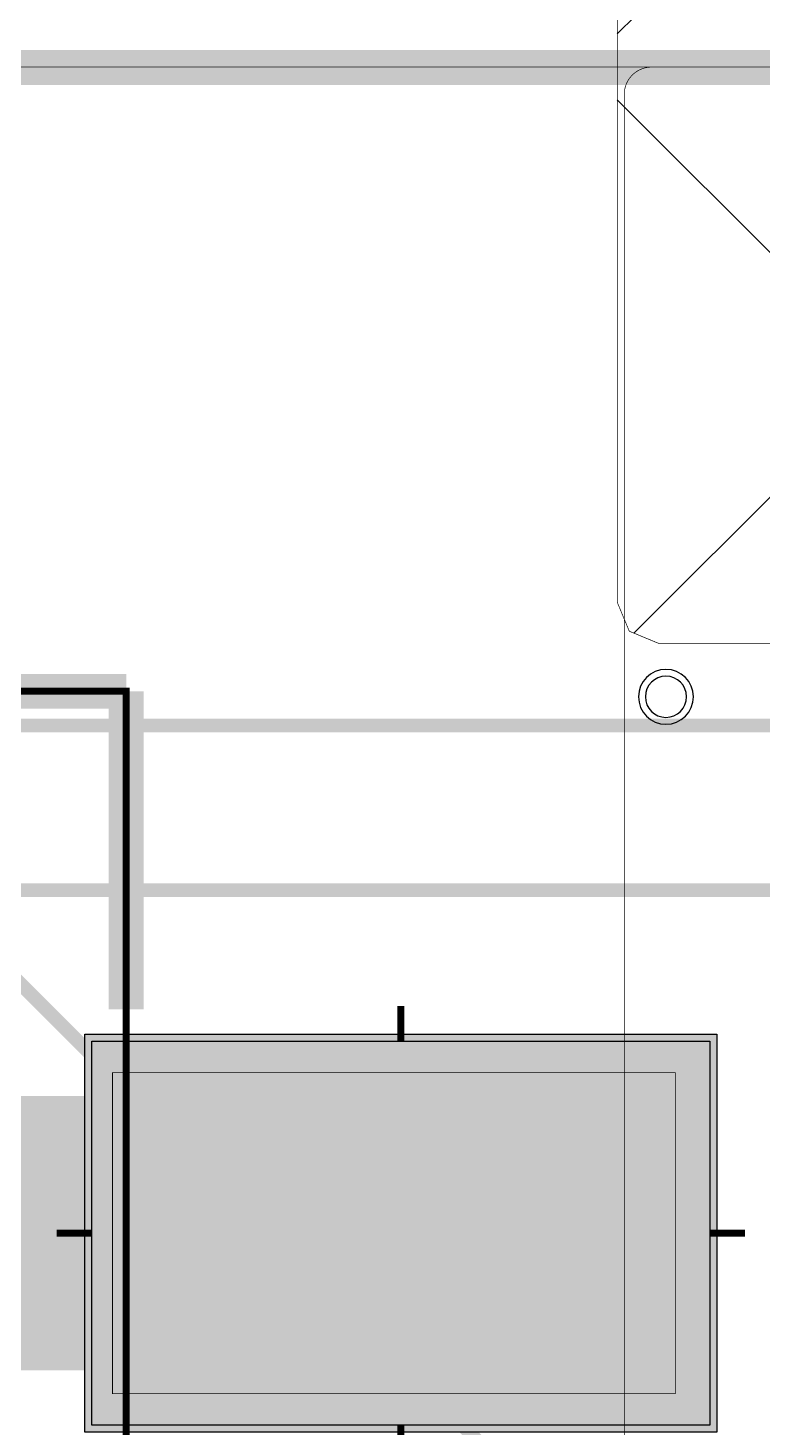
# Model space of a CAD drawing. Header units: millimetres. Extents: x -3 to 238, y -92 to 6.
# Drawn here: x 139.63 to 144.99, y -9.91 to 0.28 of the extents above; entities that cross this region are included whole.
import ezdxf

# ---------------------------------------------------------------- set-up
doc = ezdxf.new("R2010")
doc.units = ezdxf.units.MM
doc.header["$MEASUREMENT"] = 0
for name, color, linetype, true_color in [('Board-Outline-Layer', 7, 'Continuous', 0xff00ff), ('Bottom-Layer', 7, 'Continuous', 0x0000ff), ('Bottom-Paste-Mask-Layer', 7, 'Continuous', 0x800000), ('Bottom-Silkscreen-Layer', 7, 'Continuous', 0x66cc33), ('Bottom-Solder-Mask-Layer', 7, 'Continuous', 0xaa00ff), ('Component-Shape-Layer', 7, 'Continuous', 0x00cccc), ('Document-Layer', 7, 'Continuous', 0xffffff), ('Hole-Layer', 7, 'Continuous', 0x222222), ('Multi-Layer', 7, 'Continuous', 0xc0c0c0), ('Pin-Soldering-Layer', 7, 'Continuous', 0xcc9999), ('Top-Layer', 7, 'Continuous', 0xff0000)]:
    doc.layers.add(name, color=color, linetype=linetype, true_color=true_color)

msp = doc.modelspace()

# ---------------------------------------------------------------- hatches: boundary and pattern name
at = {"layer": 'Bottom-Layer'}
msp.add_hatch(color=256, dxfattribs=at).paths.add_polyline_path([(140.1, -9.9), (140.1, -7.1), (144.6, -7.1), (144.6, -9.9)])
at = {"layer": 'Bottom-Paste-Mask-Layer'}
msp.add_hatch(color=256, dxfattribs=at).paths.add_polyline_path([(140.1, -9.9), (140.1, -7.1), (144.6, -7.1), (144.6, -9.9)])
at = {"layer": 'Bottom-Solder-Mask-Layer'}
msp.add_hatch(color=256, dxfattribs=at).paths.add_polyline_path([(140.049, -9.951), (140.049, -7.049), (144.651, -7.049), (144.651, -9.951)])
at = {"layer": 'Multi-Layer'}
h = msp.add_hatch(dxfattribs=at)
h.set_pattern_fill('ANSI37', color=256, style=0)
h.set_pattern_definition([(45, (0, 0), (-2.245064, 2.245064), []), (135, (0, 0), (-2.245064, -2.245064), [])])
h.paths.add_polyline_path([(143.926, -3.9), (143.926, 0.7), (144.014, 0.912), (144.226, 1), (173.626, 1), (173.838, 0.912), (173.926, 0.7), (173.926, -3.9), (173.838, -4.112), (173.626, -4.2), (144.226, -4.2), (144.014, -4.112)])
at = {"layer": 'Pin-Soldering-Layer'}
msp.add_hatch(color=256, dxfattribs=at).paths.add_polyline_path([(140.25, -9.67), (144.35, -9.67), (144.35, -7.33), (140.25, -7.33)])
msp.add_hatch(color=256, dxfattribs=at).paths.add_polyline_path([(140.25, -9.67), (144.35, -9.67), (144.35, -7.33), (140.25, -7.33)])

# ---------------------------------------------------------------- linework, layer by layer
at = {"layer": 'Board-Outline-Layer'}
for points, const_width in [([(0.003, -0.003), (228.598, -0.003)], 0.254), ([(184.915, -0.013), (130.602, -0.013)], 0.1)]:
    msp.add_lwpolyline(points, dxfattribs=dict(at, const_width=const_width))
at = {"layer": 'Bottom-Layer', "const_width": 0.00508}
msp.add_lwpolyline([(0, -86.191), (0, 0), (228.585, 0), (228.585, -86.191)], close=True, dxfattribs=at)
msp.add_lwpolyline([(143.977, -19.8), (143.977, -0.2, -0.414), (144.177, 0), (199.726, 0), (199.726, 0, -0.414), (199.926, -0.2), (199.926, -19.8, -0.414), (199.726, -20), (199.726, -20), (144.177, -20, -0.414)], format="xyb", close=True, dxfattribs=at)
at = {"layer": 'Bottom-Layer'}
for points, const_width in [([(142.35, -7.103), (142.35, -6.843)], 0.0508), ([(129.551, -8.5), (142.35, -8.5)], 2), ([(140.102, -8.5), (139.843, -8.5)], 0.0508), ([(144.597, -8.5), (144.856, -8.5)], 0.0508), ([(142.35, -9.897), (142.35, -10.157)], 0.0508)]:
    msp.add_lwpolyline(points, dxfattribs=dict(at, const_width=const_width))
msp.add_lwpolyline([(140.1, -9.9), (140.1, -7.1), (144.6, -7.1), (144.6, -9.9)], close=True, dxfattribs=at)
at = {"layer": 'Bottom-Paste-Mask-Layer'}
msp.add_lwpolyline([(140.1, -9.9), (140.1, -7.1), (144.6, -7.1), (144.6, -9.9)], close=True, dxfattribs=at)
at = {"layer": 'Bottom-Silkscreen-Layer', "const_width": 0.254}
for points in [[(140.35, -4.55), (137.95, -4.55)], [(140.35, -4.55), (137.95, -4.55)], [(140.35, -6.869), (140.35, -4.55)], [(140.35, -6.869), (140.35, -4.55)]]:
    msp.add_lwpolyline(points, dxfattribs=at)
at = {"layer": 'Bottom-Solder-Mask-Layer'}
msp.add_lwpolyline([(140.049, -9.951), (140.049, -7.049), (144.651, -7.049), (144.651, -9.951)], close=True, dxfattribs=at)
at = {"layer": 'Component-Shape-Layer', "const_width": 0.0508}
msp.add_lwpolyline([(137.95, -12.45), (137.95, -13.2), (131.55, -13.2), (131.55, -3.8), (137.95, -3.8), (137.95, -4.55), (140.35, -4.55), (140.35, -12.45)], close=True, dxfattribs=at)
msp.add_lwpolyline([(137.95, -12.45), (137.95, -13.2), (131.55, -13.2), (131.55, -3.8), (137.95, -3.8), (137.95, -4.55), (140.35, -4.55), (140.35, -12.45)], close=True, dxfattribs=at)
at = {"layer": 'Document-Layer', "const_width": 0.1}
for points in [[(0, -83.2), (0, -3, -0.414), (3, 0), (13.099, 0, -0.414), (16.099, -3), (16.099, -9, 0.414), (19.099, -12), (57.099, -12, 0.414), (60.099, -9), (60.099, -3, -0.414), (63.099, 0), (225.6, 0, -0.414), (228.6, -3), (228.6, -83.2, -0.414), (225.6, -86.2), (3, -86.2, -0.414)], [(136.249, -3.351, 1), (134.552, -5.049), (141.694, -12.191, 1), (143.391, -10.494)], [(223.8, -4.8), (223.8, -81.4), (4.8, -81.4), (4.8, -4.8), (11.299, -4.8), (11.299, -9, 0.414), (19.099, -16.8), (25.099, -16.8, 0.801), (27.783, -4.8), (48.416, -4.8, 0.801), (51.099, -16.8), (57.099, -16.8, 0.414), (64.899, -9), (64.899, -4.8), (181.03, -4.8), (181.03, -11.4), (199.97, -11.4), (199.97, -4.8)]]:
    msp.add_lwpolyline(points, format="xyb", close=True, dxfattribs=at)
for points in [[(63.099, 0), (185.83, 0), (185.83, -6.6), (195.17, -6.6), (195.17, 0), (225.6, 0, -0.414), (228.6, -3), (228.6, -83.2, -0.414), (225.6, -86.2), (3, -86.2, -0.414)], [(3, -86.2), (101.8, -86.2, 0.414), (104.8, -83.2), (104.8, -70.174, -0.414), (107.8, -67.174), (120.8, -67.174, -0.414), (123.8, -70.174), (123.8, -83.2, 0.414), (126.8, -86.2), (225.6, -86.2, 0.414), (228.6, -83.2), (228.6, -3, 0.414), (225.6, 0), (218.55, 0, 0.414), (215.55, -3), (215.55, -4.5, -0.414), (212.55, -7.5), (206.55, -7.5, -0.414), (203.55, -4.5), (203.55, -3, 0.414), (200.55, 0), (58.599, 0, 0.414)], [(69.099, -6), (209.5, -6, -0.414), (212.5, -9), (212.5, -21, 0.414), (215.5, -24), (225.6, -24, 0.414), (228.6, -21), (228.6, -3, 0.414), (225.6, 0), (63.099, 0, 0.414)]]:
    msp.add_lwpolyline(points, format="xyb", dxfattribs=at)
at = {"layer": 'Hole-Layer'}
msp.add_lwpolyline([(144.131, -4.59, 1), (144.431, -4.59, 1)], format="xyb", close=True, dxfattribs=at)
at = {"layer": 'Multi-Layer', "const_width": 0.00508}
msp.add_lwpolyline([(143.926, -3.9), (143.926, 0.7), (144.014, 0.912), (144.226, 1), (173.626, 1), (173.838, 0.912), (173.926, 0.7), (173.926, -3.9), (173.838, -4.112), (173.626, -4.2), (144.226, -4.2), (144.014, -4.112)], close=True, dxfattribs=at)
at = {"layer": 'Multi-Layer'}
msp.add_lwpolyline([(144.081, -4.59, 1), (144.481, -4.59, 1)], format="xyb", close=True, dxfattribs=at)
at = {"layer": 'Pin-Soldering-Layer', "const_width": 0.00508}
msp.add_lwpolyline([(140.25, -9.67), (144.35, -9.67), (144.35, -7.33), (140.25, -7.33)], close=True, dxfattribs=at)
msp.add_lwpolyline([(140.25, -9.67), (144.35, -9.67), (144.35, -7.33), (140.25, -7.33)], close=True, dxfattribs=at)
at = {"layer": 'Top-Layer', "const_width": 0.00508}
msp.add_lwpolyline([(0, -86.191), (0, 0), (228.585, 0), (228.585, -86.191)], close=True, dxfattribs=at)
msp.add_lwpolyline([(143.977, -19.8), (143.977, -0.2, -0.414), (144.177, 0), (199.726, 0), (199.726, 0, -0.414), (199.926, -0.2), (199.926, -19.8, -0.414), (199.726, -20), (199.726, -20), (144.177, -20, -0.414)], format="xyb", close=True, dxfattribs=at)

doc.saveas('drawing.dxf')
